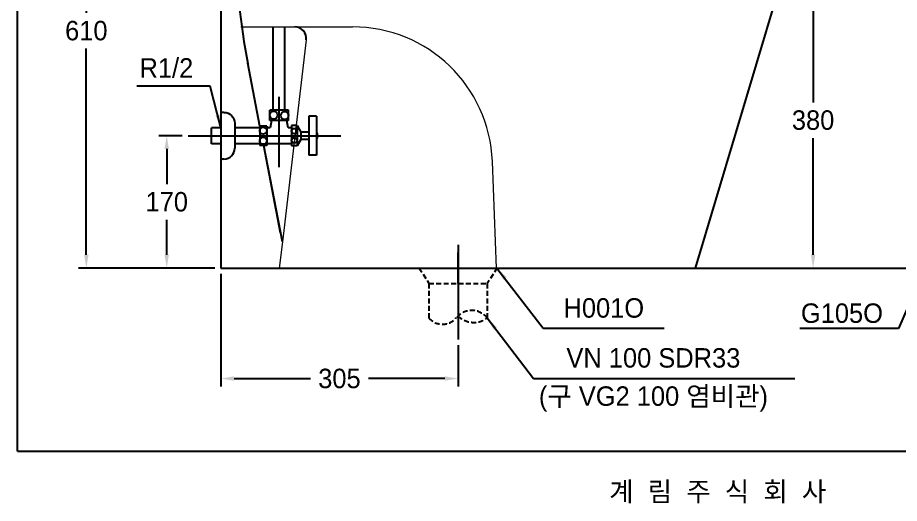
# Model space of a CAD drawing. Header units: millimetres. Extents: x 0 to 1800, y -67 to 2530.
# Drawn here: x 0 to 1134, y -67 to 557 of the extents above; entities that cross this region are included whole.
import ezdxf
from ezdxf.enums import TextEntityAlignment as Align
from ezdxf.lldxf.tags import DXFTag

# ---------------------------------------------------------------- set-up
doc = ezdxf.new("R2010")
doc.units = ezdxf.units.MM
doc.linetypes.add('DASHED2', pattern=[9.525, 6.35, -3.175])
for name, color, linetype in [('TEXT', 7, 'Continuous'), ('내부선 및 부속', 4, 'Continuous'), ('도각라인', 255, 'Continuous'), ('외형선', 3, 'Continuous'), ('점선', 6, 'DASHED2'), ('중심선', 1, 'DASHED'), ('치수선', 7, 'Continuous')]:
    doc.layers.add(name, color=color, linetype=linetype)
doc.styles.add('____', font='')
doc.styles.add('타이틀', font='H2GTRM.TTF', dxfattribs={"height": 25})
doc.styles.get('____').set_extended_font_data('굴림')
tags = doc.linetypes.add('DASHDOT', pattern=[70, 31, -13, 13, -13]).pattern_tags.tags
tags[10:11] = [DXFTag(74, 4), DXFTag(75, 0), DXFTag(340, '0'), DXFTag(46, 0.0), DXFTag(50, 0.0), DXFTag(44, 0.0), DXFTag(45, 0.0)]
tags[8:9] = [DXFTag(74, 4), DXFTag(75, 0), DXFTag(340, '0'), DXFTag(46, 0.0), DXFTag(50, 0.0), DXFTag(44, 0.0), DXFTag(45, 0.0)]
tags[6:7] = [DXFTag(74, 4), DXFTag(75, 0), DXFTag(340, '0'), DXFTag(46, 0.0), DXFTag(50, 0.0), DXFTag(44, 0.0), DXFTag(45, 0.0)]
tags[4:5] = [DXFTag(74, 4), DXFTag(75, 0), DXFTag(340, '0'), DXFTag(46, 0.0), DXFTag(50, 0.0), DXFTag(44, 0.0), DXFTag(45, 0.0)]
tags = doc.linetypes.add('DASHED', pattern=[25.72, 12.86, -12.86]).pattern_tags.tags
tags[6:7] = [DXFTag(74, 4), DXFTag(75, 0), DXFTag(340, '0'), DXFTag(46, 0.0), DXFTag(50, 0.0), DXFTag(44, 0.0), DXFTag(45, 0.0)]
tags[4:5] = [DXFTag(74, 4), DXFTag(75, 0), DXFTag(340, '0'), DXFTag(46, 0.0), DXFTag(50, 0.0), DXFTag(44, 0.0), DXFTag(45, 0.0)]
doc.dimstyles.new('MSADIM', dxfattribs={"dimtxt": 33, "dimasz": 17, "dimexe": 10, "dimexo": 7.5, "dimgap": 10, "dimtad": 0, "dimtih": 1, "dimtoh": 1, "dimdec": 0, "dimzin": 1, "dimdsep": 46, "dimtxsty": '____', "dimcen": 11.25, "dimadec": 0, "dimazin": 0, "dimtfac": 1, "dimtdec": 0, "dimtix": 1, "dimtmove": 0, "dimatfit": 3, "dimfxl": 1, "dimtolj": 1, "dimtzin": 1, "dimarcsym": 0})

# ---------------------------------------------------------------- blocks, each defined once
blk = doc.blocks.new('*D6')
at = {"layer": '치수선', "color": 0, "linetype": 'Continuous', "lineweight": -2, "transparency": 16777216}
for p, q in [((211.7, 405.6), (181.7, 405.6)), ((191.7, 388.6), (191.7, 343.4)), ((191.7, 252.6), (191.7, 297.7)), ((253.7, 235.6), (181.7, 235.6))]:
    blk.add_line(p, q, dxfattribs=at)
at = {"layer": '치수선', "color": 0, "linetype": 'Continuous', "transparency": 16777216}
for points in [[(188.8, 388.6), (194.5, 388.6), (191.7, 405.6)], [(188.8, 252.6), (194.5, 252.6), (191.7, 235.6)]]:
    blk.add_solid(points, dxfattribs=at)
at = {"layer": '치수선', "color": 0, "linetype": 'Continuous', "transparency": 16777216, "insert": (191.7, 320.6), "char_height": 25, "attachment_point": 5, "style": '____'}
blk.add_mtext('\\A1;170', dxfattribs=at)
blk = doc.blocks.new('*D10')
at = {"layer": '치수선', "color": 0, "linetype": 'Continuous', "lineweight": -2, "transparency": 16777216}
for p, q in [((360.3, 845.6), (78.3, 845.6)), ((88.3, 828.6), (88.3, 563.4)), ((88.3, 252.6), (88.3, 517.7)), ((253.7, 235.6), (78.3, 235.6))]:
    blk.add_line(p, q, dxfattribs=at)
at = {"layer": '치수선', "color": 0, "linetype": 'Continuous', "transparency": 16777216}
for points in [[(85.5, 828.6), (91.2, 828.6), (88.3, 845.6)], [(85.5, 252.6), (91.2, 252.6), (88.3, 235.6)]]:
    blk.add_solid(points, dxfattribs=at)
at = {"layer": '치수선', "color": 0, "linetype": 'Continuous', "transparency": 16777216, "insert": (88.3, 540.6), "char_height": 25, "attachment_point": 5, "style": '____'}
blk.add_mtext('\\A1;610', dxfattribs=at)
blk = doc.blocks.new('*D11')
at = {"layer": '치수선', "color": 0, "linetype": 'Continuous', "lineweight": -2, "transparency": 16777216}
for p, q in [((261.2, 228.1), (261.2, 83.5)), ((566.2, 136.3), (566.2, 83.5)), ((278.2, 93.5), (376.4, 93.5)), ((549.2, 93.5), (451.1, 93.5))]:
    blk.add_line(p, q, dxfattribs=at)
at = {"layer": '치수선', "color": 0, "linetype": 'Continuous', "transparency": 16777216}
for points in [[(278.2, 96.4), (278.2, 90.7), (261.2, 93.5)], [(549.2, 96.4), (549.2, 90.7), (566.2, 93.5)]]:
    blk.add_solid(points, dxfattribs=at)
at = {"layer": '치수선', "color": 0, "linetype": 'Continuous', "transparency": 16777216, "insert": (413.7, 93.5), "char_height": 25, "attachment_point": 5, "style": '____'}
blk.add_mtext('\\A1;305', dxfattribs=at)
blk = doc.blocks.new('*D13')
at = {"layer": '치수선', "color": 0, "linetype": 'Continuous', "lineweight": -2, "transparency": 16777216}
for p, q in [((978.7, 615.6), (1032.6, 615.6)), ((1022.6, 598.6), (1022.6, 448.4)), ((1022.6, 252.6), (1022.6, 402.7)), ((976.9, 235.6), (1032.6, 235.6))]:
    blk.add_line(p, q, dxfattribs=at)
at = {"layer": '치수선', "color": 0, "linetype": 'Continuous', "transparency": 16777216}
for points in [[(1019.8, 598.6), (1025.5, 598.6), (1022.6, 615.6)], [(1019.8, 252.6), (1025.5, 252.6), (1022.6, 235.6)]]:
    blk.add_solid(points, dxfattribs=at)
at = {"layer": '치수선', "color": 0, "linetype": 'Continuous', "transparency": 16777216, "insert": (1022.6, 425.6), "char_height": 25, "attachment_point": 5, "style": '____'}
blk.add_mtext('\\A1;380', dxfattribs=at)

msp = doc.modelspace()

# ---------------------------------------------------------------- linework, layer by layer
msp.add_line((1115.5, 157.9), (1005.4, 157.9))
at = {"layer": '내부선 및 부속', "lineweight": 18}
for p, q in [((287, 545.6), (356.2, 545.6)), ((356.2, 545.6), (430.4, 545.6)), ((371.1, 528.8), (340.3, 269.4)), ((615.5, 235.6), (610.3, 372.5))]:
    msp.add_line(p, q, dxfattribs=at)
at = {"layer": '내부선 및 부속', "linetype": 'Continuous'}
for p, q in [((328.7, 438.3), (328.7, 545.6)), ((343.7, 438.3), (343.7, 545.6)), ((265.2, 435.6), (261.2, 435.6)), ((348.2, 438.3), (324.2, 438.3)), ((324.2, 425.3), (324.2, 438.3)), ((348.2, 425.3), (348.2, 438.3)), ((279.2, 421.6), (279.2, 389.6)), ((348.2, 425.3), (324.2, 425.3)), ((326.2, 425.3), (324.7, 415.8)), ((347.7, 415.8), (346.2, 425.3)), ((374.2, 430.6), (374.2, 380.6)), ((384.2, 430.6), (374.2, 430.6)), ((384.2, 430.6), (384.2, 380.6)), ((249.2, 395.3), (249.2, 415.8)), ((261.2, 415.8), (249.2, 415.8)), ((311.2, 415.8), (279.2, 415.8)), ((311.2, 418.1), (311.2, 393.1)), ((320.2, 418.1), (311.2, 418.1)), ((320.2, 418.1), (320.2, 393.1)), ((324.7, 415.8), (320.2, 415.8)), ((352.2, 415.8), (347.7, 415.8)), ((359.2, 418.6), (352.2, 418.6)), ((352.2, 418.6), (352.2, 392.6)), ((359.2, 418.6), (359.2, 392.6)), ((359.2, 418.6), (364.2, 410.3)), ((364.2, 410.3), (364.2, 400.8)), ((374.2, 410.3), (364.2, 410.3)), ((364.2, 400.8), (359.2, 392.6)), ((374.2, 400.8), (364.2, 400.8)), ((261.2, 395.3), (249.2, 395.3)), ((311.2, 395.3), (279.2, 395.3)), ((320.2, 393.1), (311.2, 393.1)), ((352.2, 395.3), (320.2, 395.3)), ((359.2, 392.6), (352.2, 392.6)), ((265.2, 375.6), (261.2, 375.6)), ((384.2, 380.6), (374.2, 380.6))]:
    msp.add_line(p, q, dxfattribs=at)
at = {"layer": '내부선 및 부속', "linetype": 'Continuous', "flags": 128}
for points in [[(265.2, 435.6, -0.414214), (279.2, 421.6)], [(384.2, 410.1, -0.31563), (384.2, 401.1)]]:
    msp.add_lwpolyline(points, format="xyb", dxfattribs=at)
at = {"layer": '내부선 및 부속', "linetype": 'Continuous'}
for centre, radius in [((329.2, 432), 5), ((343.2, 431.7), 5), ((315.7, 412.1), 4.5), ((355.7, 411.6), 3.5), ((315.7, 399.1), 4.5), ((355.7, 399.6), 3.5)]:
    msp.add_circle(centre, radius, dxfattribs=at)
at = {"layer": '내부선 및 부속'}
msp.add_arc((356.2, 530.6), 15, 353.0804, 90, dxfattribs=at)
at = {"layer": '내부선 및 부속', "lineweight": 18}
msp.add_arc((430.4, 365.6), 180, 2.2003, 90, dxfattribs=at)
at = {"layer": '내부선 및 부속', "linetype": 'Continuous'}
msp.add_arc((265.2, 389.6), 14, 270, 360, dxfattribs=at)
at = {"layer": '도각라인', "color": 7}
for q in [(0, 2530), (1800, 0)]:
    msp.add_line((0, 0), q, dxfattribs=at)
at = {"layer": '외형선', "linetype": 'Continuous'}
msp.add_line((261.2, 1020.1), (261.2, 235.6), dxfattribs=at)
at = {"layer": '외형선'}
for p, q in [((980.8, 602.7), (871.2, 235.6)), ((311.5, 418.1), (295.8, 498.7)), ((311.5, 418.1), (295.8, 498.7)), ((338, 280.9), (316.3, 393.1)), ((340.3, 269.4), (316.3, 393.1)), ((261.2, 235.6), (1710.8, 235.6))]:
    msp.add_line(p, q, dxfattribs=at)
at = {"layer": '외형선', "lineweight": 18}
for p, q in [((340.3, 269.4), (336.2, 235.6)), ((336.2, 235.6), (871.2, 235.6)), ((336.2, 235.6), (871.2, 235.6))]:
    msp.add_line(p, q, dxfattribs=at)
at = {"layer": '외형선'}
msp.add_arc((1081.2, 650.8), 800, 180, 190.9632, dxfattribs=at)
at = {"layer": '점선'}
for p, q in [((516.2, 235.6), (528.7, 215.6)), ((616.2, 235.6), (603.7, 215.6)), ((528.7, 215.6), (528.7, 171.1)), ((528.7, 215.6), (603.7, 215.6)), ((603.7, 215.6), (603.7, 171.4))]:
    msp.add_line(p, q, dxfattribs=at)
for centre, radius, start, end in [((546.2, 187), 23.6, 222.2205, 320.2275), ((583.9, 155.6), 25.4, 38.5927, 140.2275), ((586.4, 195), 29.3, 226.4632, 306.3085)]:
    msp.add_arc(centre, radius, start, end, dxfattribs=at)
at = {"layer": '중심선', "linetype": 'DASHDOT'}
for p, q in [((336.2, 365.3), (336.2, 455.7)), ((219.2, 405.6), (415.7, 405.6)), ((566.2, 265.6), (566.2, 235.6)), ((566.2, 265.6), (566.2, 143.8)), ((566.2, 215.6), (566.2, 255.6))]:
    msp.add_line(p, q, dxfattribs=at)
at = {"layer": '치수선', "linetype": 'Continuous'}
for p, q in [((692.4, 158.1), (831.3, 158.1)), ((680, 93.5), (999.3, 93.5))]:
    msp.add_line(p, q, dxfattribs=at)

# ---------------------------------------------------------------- texts
at = {"layer": 'TEXT', "style": '타이틀'}
msp.add_text('계  림  주  식  회  사', height=25, dxfattribs=at).set_placement((900, -51.7), align=Align.MIDDLE_CENTER)
at = {"layer": 'TEXT', "char_height": 25, "attachment_point": 1, "line_spacing_factor": 0.963855, "style": '타이틀'}
for s, insert, width in [('\\A1; H001O', (692.7, 196.8), 248.993), ('\\A1; G105O', (997.9, 190.1), 248.993), ('\\A1;VN 100 SDR33', (705.5, 132.6), 379.657), ('\\A1;(구 VG2 100 염비관)', (670.1, 83.5), 379.657)]:
    msp.add_mtext(s, dxfattribs=dict(at, insert=insert, width=width))
at = {"layer": '치수선', "linetype": 'Continuous', "insert": (156.7, 505.3), "char_height": 25, "width": 248.993, "attachment_point": 1, "line_spacing_factor": 0.963855, "style": '타이틀'}
msp.add_mtext('\\A1;R1/2', dxfattribs=at)

# ---------------------------------------------------------------- dimensions: what is measured, and where the dimension line sits
at = {"layer": '치수선', "linetype": 'Continuous'}
for base, p1, p2, picture, middle in [((88.3, 845.6), (261.2, 235.6), (367.8, 845.6), '*D10', (88.3, 540.6)), ((1022.6, 235.6), (971.2, 615.6), (969.4, 235.6), '*D13', (1022.6, 425.6)), ((191.7, 235.6), (219.2, 405.6), (261.2, 235.6), '*D6', (191.7, 320.6))]:
    dim = msp.add_linear_dim(base=base, p1=p1, p2=p2, angle=90, dimstyle='MSADIM', override={"dimtxt": 25}, dxfattribs=at)
    dim.commit()
    dim.dimension.update_dxf_attribs({"geometry": picture, "text_midpoint": middle})
dim = msp.add_linear_dim(base=(566.2, 93.5), p1=(261.2, 235.6), p2=(566.2, 143.8), dimstyle='MSADIM', override={"dimtxt": 25}, dxfattribs=at)
dim.commit()
dim.dimension.update_dxf_attribs({"geometry": '*D11', "text_midpoint": (413.7, 93.5)})

# ---------------------------------------------------------------- leaders
msp.add_leader([(261.2, 415.8), (247.6, 469.5), (153.2, 469.5)], dimstyle='MSADIM', override={"dimtxt": 25}, dxfattribs=at)
at = {"layer": '치수선', "linetype": 'Continuous', "annotation_type": 0, "has_hookline": 1, "hookline_direction": 0, "horizontal_direction": (-1, 0, 0)}
msp.add_leader([(1225.7, 375.6), (1132.5, 157.9), (1115.5, 157.9)], dimstyle='MSADIM', override={"dimtxt": 25}, dxfattribs=at)
at = {"layer": '치수선', "linetype": 'Continuous', "annotation_type": 0, "has_hookline": 1, "hookline_direction": 0}
for points in [[(616.2, 235.6), (675.4, 158.1), (692.4, 158.1)], [(603.7, 171.4), (663, 93.5), (680, 93.5)]]:
    msp.add_leader(points, dimstyle='MSADIM', override={"dimtxt": 25}, dxfattribs=at)

doc.saveas('drawing.dxf')
